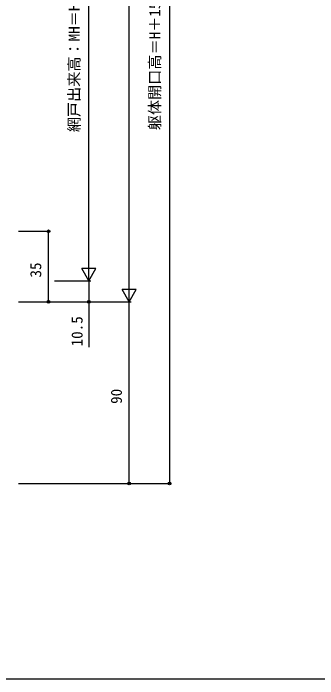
# Model space of a CAD drawing. Units: millimetres, scale not verified. Extents: x -437 to 438, y -344 to 341.
# Drawn here: x -150.3 to 0.6, y -343.8 to -14.1 of the extents above; entities that cross this region are included whole.
import ezdxf
from ezdxf.enums import TextEntityAlignment as Align

# ---------------------------------------------------------------- set-up
doc = ezdxf.new("R2010")
doc.units = ezdxf.units.MM
doc.header["$LTSCALE"] = 2
doc.layers.add('0-6_YKK_D', color=6, linetype='Continuous')
doc.layers.add('0-7_YKK_ZWAK', color=7, linetype='Continuous')
doc.styles.add('ＭＳ ゴシック', font='')
doc.styles.get('ＭＳ ゴシック').set_extended_font_data('MS Gothic')

msp = doc.modelspace()

# ---------------------------------------------------------------- linework, layer by layer
at = {"layer": '0-6_YKK_D'}
for p, q in [((-72.8, 202.911), (-72.8, -247.087)), ((-92.8, -150.087), (-92.8, 135.911)), ((-112.8, -139.589), (-112.8, 108.412)), ((-147.8, -122.089), (-131.8, -122.089)), ((-132.8, -157.087), (-132.8, -122.089)), ((-112.8, -146.589), (-112.8, -134.465)), ((-112.8, -146.589), (-116.3, -140.527)), ((-109.3, -140.527), (-116.3, -140.527)), ((-112.8, -146.589), (-109.3, -140.527)), ((-92.8, -157.087), (-92.8, -144.962)), ((-129.8, -146.589), (-111.8, -146.589)), ((-129.8, -146.589), (-111.8, -146.589)), ((-92.8, -157.087), (-96.3, -151.024)), ((-89.3, -151.024), (-96.3, -151.024)), ((-92.8, -157.087), (-89.3, -151.024)), ((-147.8, -157.087), (-91.8, -157.087)), ((-147.8, -157.087), (-91.8, -157.087)), ((-147.8, -157.087), (-131.8, -157.087)), ((-129.8, -157.087), (-111.8, -157.087)), ((-92.8, -247.087), (-92.8, -157.087)), ((-147.8, -247.087), (-91.8, -247.087)), ((-147.8, -247.087), (-71.8, -247.087))]:
    msp.add_line(p, q, dxfattribs=at)
msp.add_lwpolyline([(-112.8, -146.589), (-112.8, -157.087), (-112.8, -179.512)], dxfattribs=at)
for centre in [(-132.8, -122.089), (-132.8, -157.087), (-112.8, -157.087), (-92.8, -247.087), (-72.8, -247.087)]:
    msp.add_circle(centre, 0.637, dxfattribs=at)
at = {"layer": '0-7_YKK_ZWAK'}
msp.add_lwpolyline([(-436.8, -343.8), (438.2, -343.8), (438.2, 306.2)], dxfattribs=at)

# ---------------------------------------------------------------- texts
at = {"layer": '0-6_YKK_D', "style": 'ＭＳ ゴシック'}
for s, p in [('網戸出来高：MH＝H－38', (-115.78, -72.989)), ('躯体開口高＝H＋150', (-75.78, -72.01)), ('35', (-134.8, -145.042)), ('10.5', (-114.3, -179.162)), ('90', (-94.8, -207.648))]:
    msp.add_text(s, height=5.499, rotation=90, dxfattribs=at).set_placement(p, align=Align.BOTTOM_LEFT)

doc.saveas('drawing.dxf')
